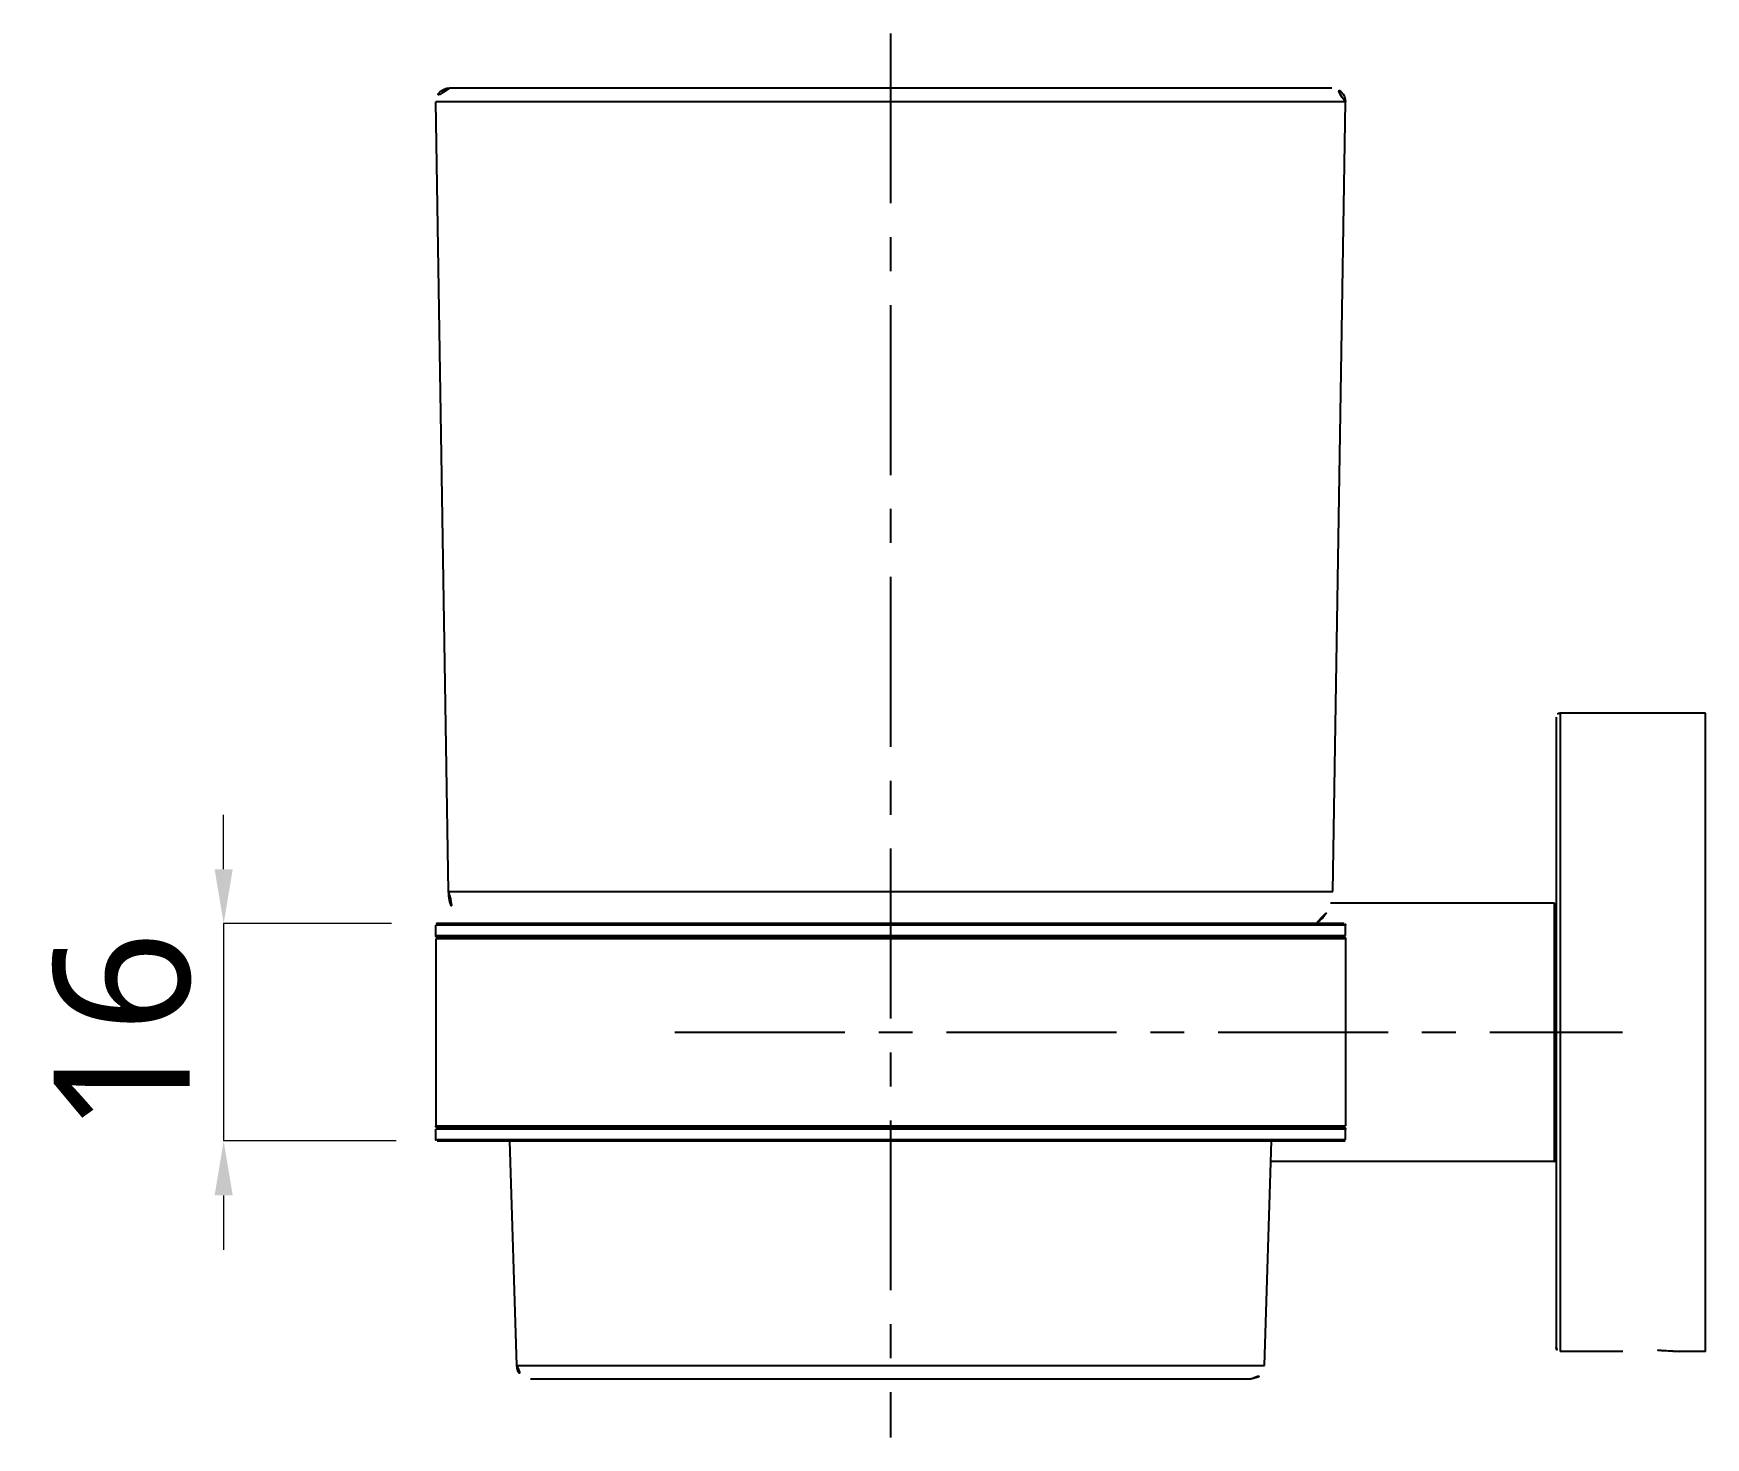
# Model space of a CAD drawing. Extents: x 16296675204 to 16296683393, y -37409618576 to -37409617244.
# Drawn here: x 16296675417.9 to 16296675541.1, y -37409618094.4 to -37409617991 of the extents above; entities that cross this region are included whole.
import ezdxf

# ---------------------------------------------------------------- set-up
doc = ezdxf.new("R2010")
doc.units = 0
doc.header["$LTSCALE"] = 10
doc.header["$MEASUREMENT"] = 0
doc.header["$PDMODE"] = 3
doc.header["$PDSIZE"] = -10
doc.linetypes.add('CENTER', pattern=[2, 1.25, -0.25, 0.25, -0.25])
doc.layers.get('0').update_dxf_attribs({"linetype": 'CONTINUOUS'})
doc.layers.get('DEFPOINTS').update_dxf_attribs({"linetype": 'CONTINUOUS'})
doc.styles.add('Daelim Dimension', font='NanumGothic.ttf')
doc.dimstyles.new('DEFAULT', dxfattribs={"dimscale": 2, "dimtxt": 2, "dimasz": 2, "dimexe": 0, "dimexo": 2, "dimgap": 1, "dimtad": 1, "dimdec": 1, "dimzin": 9, "dimdsep": 46, "dimtxsty": 'Daelim Dimension', "dimcen": 0.5, "dimclrd": 252, "dimclre": 252, "dimclrt": 3, "dimadec": 1, "dimazin": 0, "dimtfac": 1, "dimtdec": 1, "dimtix": 1, "dimtmove": 0, "dimatfit": 3, "dimfxl": 1, "dimtolj": 1, "dimtzin": 1, "dimlwd": 9, "dimlwe": 9, "dimarcsym": 0})

# ---------------------------------------------------------------- blocks, each defined once
blk = doc.blocks.new('*D27')
at = {"color": 5, "lineweight": 9, "transparency": 16777216}
for p, q in [((16296675431.945431, -37409618052.556847), (16296675431.945431, -37409618048.556847)), ((16296675444.303169, -37409618056.556847), (16296675431.945431, -37409618056.556847)), ((16296675431.945431, -37409618056.556847), (16296675431.945431, -37409618072.556847)), ((16296675444.656019, -37409618072.556847), (16296675431.945431, -37409618072.556847)), ((16296675431.945431, -37409618076.556847), (16296675431.945431, -37409618080.556847))]:
    blk.add_line(p, q, dxfattribs=at)
at = {"color": 5, "transparency": 16777216}
for points in [[(16296675431.278761, -37409618052.556847), (16296675432.612089, -37409618052.556847), (16296675431.945431, -37409618056.556847)], [(16296675431.278761, -37409618076.556847), (16296675432.612089, -37409618076.556847), (16296675431.945431, -37409618072.556847)]]:
    blk.add_solid(points, dxfattribs=at)
at = {"layer": 'DEFPOINTS', "color": 0, "transparency": 16777216}
for p in [(16296675448.303169, -37409618056.556847), (16296675431.945431, -37409618072.556847), (16296675448.656019, -37409618072.556847)]:
    blk.add_point(p, dxfattribs=at)
at = {"color": 7, "transparency": 16777216, "insert": (16296675424.501921, -37409618064.556839), "char_height": 10, "attachment_point": 5, "rotation": 90, "style": 'Daelim Dimension'}
blk.add_mtext('\\A1;16', dxfattribs=at)

msp = doc.modelspace()

# ---------------------------------------------------------------- linework, layer by layer
at = {"color": 1, "linetype": 'CENTER'}
for p, q in [((16296675481.05555, -37409617991.040749), (16296675481.05555, -37409618094.383659)), ((16296675465.17555, -37409618064.556831), (16296675534.935551, -37409618064.556831))]:
    msp.add_line(p, q, dxfattribs=at)
at = {"color": 7, "linetype": 'Continuous'}
for p, q in [((16296675513.539339, -37409617995.056831), (16296675448.57176, -37409617995.056831)), ((16296675448.506411, -37409618054.185059), (16296675447.57189, -37409617996.072906)), ((16296675513.604679, -37409618054.185059), (16296675514.539209, -37409617996.072906)), ((16296675530.05555, -37409618041.356827), (16296675530.05555, -37409618087.756828)), ((16296675541.05555, -37409618041.056831), (16296675530.355551, -37409618041.056831)), ((16296675541.05555, -37409618088.056831), (16296675541.05555, -37409618041.056831)), ((16296675529.935551, -37409618055.056831), (16296675513.44322, -37409618055.056831)), ((16296675447.55555, -37409618057.436829), (16296675447.55555, -37409618056.676826)), ((16296675514.435551, -37409618056.556831), (16296675447.67555, -37409618056.556831)), ((16296675514.55555, -37409618057.436829), (16296675514.55555, -37409618056.676826)), ((16296675447.55555, -37409618057.676826), (16296675447.55555, -37409618071.436829)), ((16296675514.435551, -37409618057.556831), (16296675447.67555, -37409618057.556831)), ((16296675514.55555, -37409618057.676826), (16296675514.55555, -37409618071.436829)), ((16296675447.55555, -37409618072.436829), (16296675447.55555, -37409618071.676826)), ((16296675447.67555, -37409618071.556831), (16296675514.435551, -37409618071.556831)), ((16296675447.67555, -37409618072.556831), (16296675514.435551, -37409618072.556831)), ((16296675453.526159, -37409618089.08712), (16296675453.025249, -37409618072.556831)), ((16296675508.58493, -37409618089.08712), (16296675509.08585, -37409618072.556831)), ((16296675514.55555, -37409618072.436829), (16296675514.55555, -37409618071.676826)), ((16296675529.935551, -37409618074.056831), (16296675509.0404, -37409618074.056831)), ((16296675534.955549, -37409618088.056831), (16296675530.355551, -37409618088.056831)), ((16296675541.05555, -37409618088.056831), (16296675539.15555, -37409618088.056831)), ((16296675454.5257, -37409618090.056831), (16296675507.58539, -37409618090.056831))]:
    msp.add_line(p, q, dxfattribs=at)
at = {"color": 9, "linetype": 'Continuous'}
for p, q in [((16296675514.539209, -37409617996.072906), (16296675447.57189, -37409617996.072906)), ((16296675530.355551, -37409618041.056831), (16296675530.355551, -37409618088.056831)), ((16296675448.506411, -37409618054.185059), (16296675513.604679, -37409618054.185059)), ((16296675529.935551, -37409618074.056831), (16296675529.935551, -37409618055.056831)), ((16296675514.55555, -37409618056.676826), (16296675447.55555, -37409618056.676826)), ((16296675447.55555, -37409618057.436829), (16296675514.55555, -37409618057.436829)), ((16296675514.55555, -37409618057.676826), (16296675447.55555, -37409618057.676826)), ((16296675447.55555, -37409618071.436829), (16296675514.55555, -37409618071.436829)), ((16296675514.55555, -37409618071.676826), (16296675447.55555, -37409618071.676826)), ((16296675447.55555, -37409618072.436829), (16296675514.55555, -37409618072.436829)), ((16296675453.526159, -37409618089.08712), (16296675508.58493, -37409618089.08712))]:
    msp.add_line(p, q, dxfattribs=at)
at = {"color": 7, "linetype": 'Continuous'}
for centre, radius, start, end in [((16296675448.57176, -37409617996.056831), 1, 90, 180.92151455), ((16296675513.539339, -37409617996.056831), 1, 359.07848545, 90), ((16296675530.355551, -37409618041.356827), 0.3, 90, 180), ((16296675451.50602, -37409618054.136818), 3, 180.92151455, 233.83031699), ((16296675510.60507, -37409618054.136818), 3, 306.16968301, 359.07848545), ((16296675529.935551, -37409618055.176826), 0.12, 0, 90), ((16296675447.67555, -37409618056.676826), 0.12, 90, 180), ((16296675514.435551, -37409618056.676826), 0.12, 0, 90), ((16296675447.67555, -37409618057.436829), 0.12, 180, 270), ((16296675447.67555, -37409618057.676826), 0.12, 90, 180), ((16296675514.435551, -37409618057.436829), 0.12, 270, 0), ((16296675514.435551, -37409618057.676826), 0.12, 0, 90), ((16296675447.67555, -37409618071.436829), 0.12, 180, 270), ((16296675514.435551, -37409618071.436829), 0.12, 270, 0), ((16296675447.67555, -37409618071.676826), 0.12, 90, 180), ((16296675447.67555, -37409618072.436829), 0.12, 180, 270), ((16296675514.435551, -37409618071.676826), 0.12, 0, 90), ((16296675514.435551, -37409618072.436829), 0.12, 270, 0), ((16296675529.935551, -37409618073.936829), 0.12, 270, 0), ((16296675530.355551, -37409618087.756828), 0.3, 180, 270), ((16296675537.05555, -37409618111.464798), 23.501978, 84.87359235, 95.12640765), ((16296675454.5257, -37409618089.056831), 1, 181.73568142, 270), ((16296675507.58539, -37409618089.056831), 1, 270, 358.26431858)]:
    msp.add_arc(centre, radius, start, end, dxfattribs=at)

# ---------------------------------------------------------------- dimensions: what is measured, and where the dimension line sits
at = {"color": 7}
dim = msp.add_linear_dim(base=(16296675431.945431, -37409618072.556847), p1=(16296675448.30316, -37409618056.556831), p2=(16296675448.656019, -37409618072.556831), angle=90, dimstyle='DEFAULT', override={"dimtxt": 5, "dimclrd": 5, "dimclre": 5, "dimclrt": 7}, dxfattribs=at)
dim.commit()
dim.dimension.update_dxf_attribs({"geometry": '*D27', "text_midpoint": (16296675424.501921, -37409618064.556839)})

doc.saveas('drawing.dxf')
